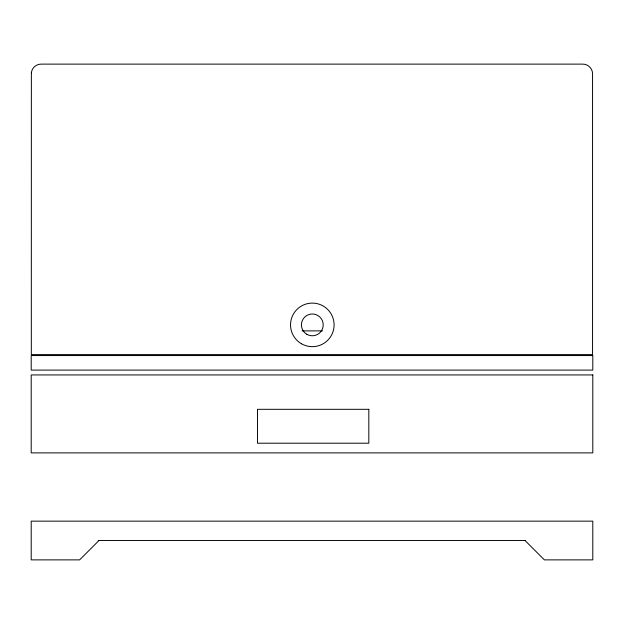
<?xml version="1.0" encoding="UTF-8"?>
<svg xmlns="http://www.w3.org/2000/svg" width="624" height="624" viewBox="0 0 624 624"><rect width="100%" height="100%" fill="white"/><g stroke="black" fill="none" stroke-linecap="round" stroke-linejoin="round"><path stroke-width="0.94" d="M98.982 540.517L79.615 559.876L31.2 559.876L31.2 521.149L592.8 521.149L592.8 559.876L544.385 559.876L525.018 540.517M302.117 330.884L322.499 330.884M98.124 540.517L525.463 540.517M31.364 72.852L31.317 354.604L592.558 354.604L592.558 73.804C592.636 68.64 588.05 64.038 582.871 64.124L40.997 64.124C36.169 64.069 31.785 68.039 31.364 72.852M592.8 355.571L31.2 355.571L31.2 370.094L592.8 370.094L592.8 355.571M592.8 374.938L31.2 374.938L31.2 452.884L592.8 452.884L592.8 374.938M368.823 409.313L257.47 409.313L257.47 443.204L368.823 443.204L368.823 409.313M306.868 334.316A10.897 10.897 0 0 0 323.209 324.878A10.897 10.897 0 0 0 306.868 315.448A10.897 10.897 0 0 0 306.868 334.316M301.423 343.746A21.785 21.785 0 0 0 334.097 324.878A21.785 21.785 0 0 0 301.423 306.017A21.785 21.785 0 0 0 301.423 343.746"/></g></svg>
